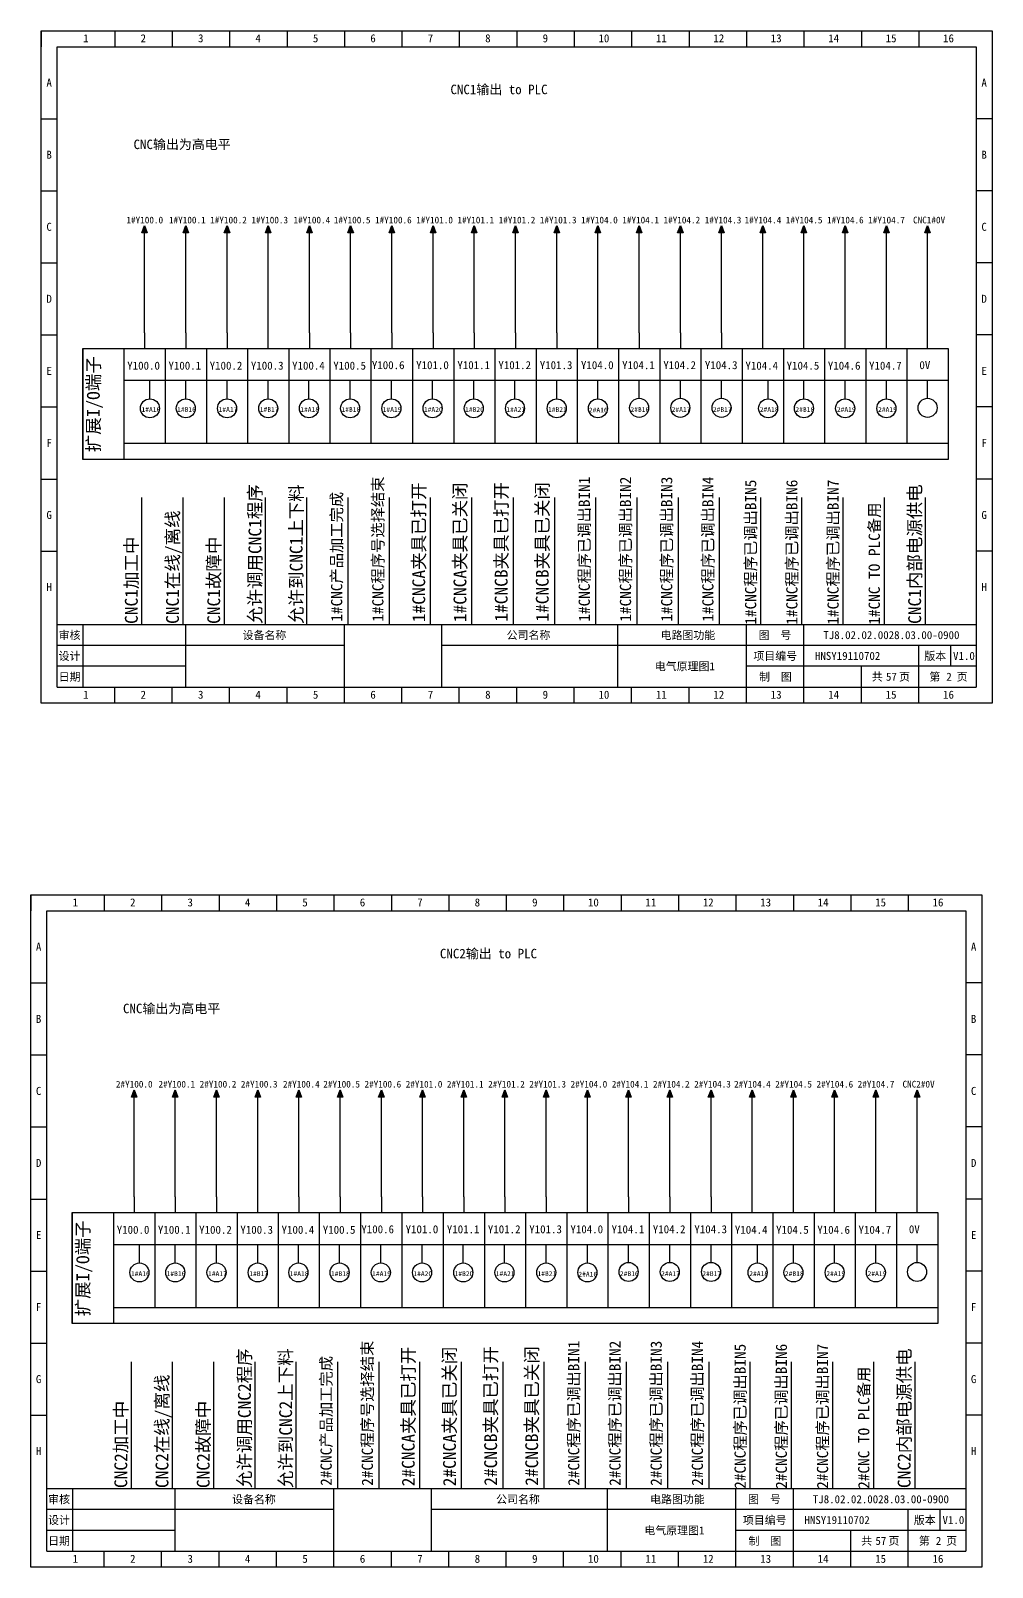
# Model space of a CAD drawing. Header units: millimetres. Extents: x 914 to 910632, y -176 to 682692.
# Drawn here: x 2233.1 to 2533.4, y 2274.7 to 2754.6 of the extents above; entities that cross this region are included whole.
import ezdxf
from ezdxf.enums import TextEntityAlignment as Align

# ---------------------------------------------------------------- set-up
doc = ezdxf.new("R2010")
doc.units = ezdxf.units.MM
doc.layers.add('EPLAN311', color=1, linetype='Continuous', lineweight=25)
doc.styles.get("Standard").update_dxf_attribs({"font": 'arial.ttf'})
doc.styles.add('宋体', font='')
doc.styles.get('宋体').set_extended_font_data('宋体')

# ---------------------------------------------------------------- blocks, each defined once
blk = doc.blocks.new('箭头下')
at = {"layer": 'EPLAN311', "linetype": 'Continuous', "lineweight": 25, "ltscale": 4}
blk.add_hatch(color=1, dxfattribs=at).paths.add_polyline_path([(-0.7, -0.875), (0, -2.8), (0.7, -0.875)], flags=0)
at = {"layer": 'EPLAN311', "color": 1, "linetype": 'Continuous', "lineweight": 25, "ltscale": 4}
blk.add_line((0, 0), (0, -0.875), dxfattribs=at)
blk.add_lwpolyline([(-0.7, -0.875), (0, -2.8), (0.7, -0.875)], close=True, dxfattribs=at)
at = {"color": 5}
blk.add_attdef('70_20010', text='', height=1.7535, dxfattribs=at).set_placement((0, -3.8507), align=Align.TOP_CENTER)
blk = doc.blocks.new('*U388')
blk.add_line((-2.5, 0), (2.5, 0))
blk = doc.blocks.new('*U389')
at = {"color": 0, "linetype": 'ByBlock', "lineweight": -2, "transparency": 16777216}
for p in [(0, 0), (0, -22.5), (0, -45), (0, -67.5), (0, -90), (0, -112.5), (0, -135)]:
    blk.add_blockref('*U388', p, dxfattribs=at)
blk = doc.blocks.new('*U390')
blk.add_line((-2.5, 0), (2.5, 0))
blk = doc.blocks.new('*U391')
at = {"color": 0, "linetype": 'ByBlock', "lineweight": -2, "transparency": 16777216}
for p in [(0, 0), (0, -22.5), (0, -45), (0, -67.5), (0, -90), (0, -112.5), (0, -135)]:
    blk.add_blockref('*U390', p, dxfattribs=at)
blk = doc.blocks.new('制图图框')
for p, q in [((-2700.08, 789.32), (-2403.08, 789.32)), ((-2700.08, 579.32), (-2700.08, 789.32)), ((-2700.08, 789.32), (-2700.08, 784.32)), ((-2700.08, 789.32), (-2695.08, 789.32)), ((-2677.15, 789.32), (-2677.15, 784.32)), ((-2659.21, 789.32), (-2659.21, 784.32)), ((-2641.27, 789.32), (-2641.27, 784.32)), ((-2623.33, 789.32), (-2623.33, 784.32)), ((-2605.4, 789.32), (-2605.4, 784.32)), ((-2587.46, 789.32), (-2587.46, 784.32)), ((-2569.52, 789.32), (-2569.52, 784.32)), ((-2551.58, 789.32), (-2551.58, 784.32)), ((-2533.65, 789.32), (-2533.65, 784.32)), ((-2515.71, 789.32), (-2515.71, 784.32)), ((-2497.77, 789.32), (-2497.77, 784.32)), ((-2479.83, 789.32), (-2479.83, 784.32)), ((-2461.9, 789.32), (-2461.9, 784.32)), ((-2443.96, 789.32), (-2443.96, 784.32)), ((-2426.02, 789.32), (-2426.02, 784.32)), ((-2403.08, 789.32), (-2403.08, 579.32)), ((-2403.08, 789.32), (-2403.08, 784.32)), ((-2695.08, 784.32), (-2408.08, 784.32)), ((-2695.08, 584.32), (-2695.08, 784.32)), ((-2408.08, 784.32), (-2408.08, 584.32)), ((-2408.08, 603.82), (-2695.08, 603.82)), ((-2687.08, 603.82), (-2687.08, 584.32)), ((-2655.08, 603.82), (-2655.08, 584.32)), ((-2655.08, 603.82), (-2655.08, 584.32)), ((-2605.4, 579.32), (-2605.4, 603.82)), ((-2575.08, 603.82), (-2575.08, 584.32)), ((-2575.08, 603.82), (-2575.08, 584.32)), ((-2575.08, 603.82), (-2575.08, 584.32)), ((-2520.08, 603.82), (-2520.08, 584.32)), ((-2479.83, 579.32), (-2479.83, 603.82)), ((-2461.9, 579.32), (-2461.9, 603.82)), ((-2655.08, 597.32), (-2695.08, 597.32)), ((-2605.4, 597.32), (-2655.08, 597.32)), ((-2408.08, 597.32), (-2575.08, 597.32)), ((-2426.02, 579.32), (-2426.02, 597.32)), ((-2416.18, 597.32), (-2416.18, 590.82)), ((-2655.08, 590.82), (-2695.08, 590.82)), ((-2408.08, 590.82), (-2479.83, 590.82)), ((-2443.96, 579.32), (-2443.96, 590.82)), ((-2695.08, 584.32), (-2408.08, 584.32)), ((-2677.15, 579.32), (-2677.15, 584.32)), ((-2659.21, 579.32), (-2659.21, 584.32)), ((-2641.27, 579.32), (-2641.27, 584.32)), ((-2623.33, 579.32), (-2623.33, 584.32)), ((-2587.46, 579.32), (-2587.46, 584.32)), ((-2569.52, 579.32), (-2569.52, 584.32)), ((-2551.58, 579.32), (-2551.58, 584.32)), ((-2533.65, 579.32), (-2533.65, 584.32)), ((-2515.71, 579.32), (-2515.71, 584.32)), ((-2497.77, 579.32), (-2497.77, 584.32)), ((-2403.08, 579.32), (-2700.08, 579.32))]:
    blk.add_line(p, q)
blk.add_blockref('*U389', (-2697.58, 761.82))
at = {"xscale": -1}
blk.add_blockref('*U391', (-2405.58, 761.82), dxfattribs=at)
at = {"style": '宋体'}
for s, p in [('1', (-2687.01, 785.71)), ('2', (-2669.07, 785.71)), ('3', (-2651.13, 785.71)), ('4', (-2633.2, 785.71)), ('5', (-2615.26, 785.71)), ('6', (-2597.32, 785.71)), ('7', (-2579.38, 785.71)), ('8', (-2561.45, 785.71)), ('9', (-2543.51, 785.71)), ('10', (-2526.07, 785.71)), ('11', (-2508.13, 785.71)), ('12', (-2490.2, 785.71)), ('13', (-2472.26, 785.71)), ('14', (-2454.32, 785.71)), ('15', (-2436.38, 785.71)), ('16', (-2418.45, 785.71)), ('A', (-2698.47, 771.84)), ('A', (-2406.47, 771.84)), ('B', (-2698.47, 749.34)), ('B', (-2406.47, 749.34)), ('C', (-2698.47, 726.84)), ('C', (-2406.47, 726.84)), ('D', (-2698.47, 704.34)), ('D', (-2406.47, 704.34)), ('E', (-2698.47, 681.84)), ('E', (-2406.47, 681.84)), ('F', (-2698.47, 659.34)), ('F', (-2406.47, 659.34)), ('G', (-2698.47, 636.84)), ('G', (-2406.47, 636.84)), ('H', (-2698.47, 614.34)), ('H', (-2406.47, 614.34)), ('审核', (-2694.65, 599.29)), ('设备名称', (-2637.2, 599.28)), ('公司名称', (-2554.73, 599.29)), ('电路图功能', (-2506.66, 599.29)), ('图  号', (-2476.05, 599.3)), ('设计', (-2694.66, 592.79)), ('项目编号', (-2477.68, 592.79)), ('版本', (-2424.3, 592.79)), ('日期', (-2694.66, 586.29)), ('制  图', (-2475.91, 586.28)), ('共   页', (-2440.72, 586.31)), ('第   页', (-2422.72, 586.3)), ('1', (-2687.01, 580.71)), ('2', (-2669.07, 580.71)), ('3', (-2651.13, 580.71)), ('4', (-2633.2, 580.71)), ('5', (-2615.26, 580.71)), ('6', (-2597.32, 580.71)), ('7', (-2579.38, 580.71)), ('8', (-2561.45, 580.71)), ('9', (-2543.51, 580.71)), ('10', (-2526.07, 580.71)), ('11', (-2508.13, 580.71)), ('12', (-2490.2, 580.71)), ('13', (-2472.26, 580.71)), ('14', (-2454.32, 580.71)), ('15', (-2436.38, 580.71)), ('16', (-2418.45, 580.71))]:
    blk.add_text(s, height=2.5, dxfattribs=at).set_placement(p)

msp = doc.modelspace()

# ---------------------------------------------------------------- linework, layer by layer
for p, q in [((2268.634, 2660.292), (2268.634, 2690.384)), ((2281.504, 2660.292), (2281.504, 2690.384)), ((2294.374, 2660.292), (2294.374, 2690.384)), ((2307.244, 2660.292), (2307.244, 2690.384)), ((2320.114, 2660.292), (2320.114, 2690.384)), ((2332.984, 2660.292), (2332.984, 2690.384)), ((2345.854, 2660.292), (2345.854, 2690.384)), ((2358.724, 2660.292), (2358.724, 2690.384)), ((2371.594, 2660.292), (2371.594, 2690.384)), ((2384.464, 2660.292), (2384.464, 2690.384)), ((2397.334, 2660.292), (2397.334, 2690.384)), ((2410.204, 2660.292), (2410.204, 2690.384)), ((2423.074, 2660.292), (2423.074, 2690.384)), ((2435.944, 2660.292), (2435.944, 2690.384)), ((2448.814, 2660.292), (2448.814, 2690.384)), ((2461.684, 2660.292), (2461.684, 2690.384)), ((2474.554, 2660.292), (2474.554, 2690.384)), ((2487.424, 2660.292), (2487.424, 2690.384)), ((2500.294, 2660.292), (2500.294, 2690.384)), ((2513.164, 2660.292), (2513.164, 2690.384)), ((2268.634, 2660.292), (2268.634, 2655.342)), ((2281.504, 2660.292), (2281.504, 2655.342)), ((2294.374, 2660.292), (2294.374, 2655.342)), ((2307.244, 2655.342), (2307.244, 2660.292)), ((2320.114, 2660.292), (2320.114, 2655.342)), ((2332.984, 2660.292), (2332.984, 2655.342)), ((2345.854, 2660.292), (2345.854, 2655.342)), ((2358.724, 2660.292), (2358.724, 2655.342)), ((2371.594, 2660.292), (2371.594, 2655.342)), ((2384.464, 2660.292), (2384.464, 2655.342)), ((2397.334, 2660.292), (2397.334, 2655.342)), ((2410.204, 2655.342), (2410.204, 2660.292)), ((2423.074, 2660.292), (2423.074, 2655.342)), ((2423.074, 2660.292), (2423.074, 2655.342)), ((2435.944, 2660.292), (2435.944, 2655.342)), ((2448.814, 2660.292), (2448.814, 2655.342)), ((2461.684, 2655.342), (2461.684, 2660.292)), ((2474.554, 2655.342), (2474.554, 2660.292)), ((2487.424, 2655.342), (2487.424, 2660.292)), ((2500.294, 2655.342), (2500.294, 2660.292)), ((2513.164, 2655.342), (2513.164, 2660.292)), ((2249.329, 2655.342), (2519.599, 2655.342)), ((2249.329, 2620.692), (2249.329, 2655.342)), ((2249.329, 2655.342), (2249.329, 2620.692)), ((2262.199, 2655.342), (2262.199, 2620.692)), ((2275.069, 2655.342), (2275.069, 2625.642)), ((2287.939, 2655.342), (2287.939, 2625.642)), ((2300.809, 2655.342), (2300.809, 2625.642)), ((2313.679, 2655.342), (2313.679, 2625.642)), ((2326.549, 2625.642), (2326.549, 2655.342)), ((2339.419, 2625.642), (2339.419, 2655.342)), ((2352.289, 2655.342), (2352.289, 2625.642)), ((2365.159, 2655.342), (2365.159, 2625.642)), ((2378.029, 2655.342), (2378.029, 2625.642)), ((2390.899, 2655.342), (2390.899, 2625.621)), ((2403.769, 2655.342), (2403.769, 2625.642)), ((2416.639, 2655.342), (2416.639, 2625.642)), ((2429.509, 2655.342), (2429.509, 2625.642)), ((2442.379, 2655.342), (2442.379, 2625.642)), ((2455.249, 2655.342), (2455.249, 2625.642)), ((2468.119, 2655.342), (2468.119, 2625.642)), ((2480.989, 2655.342), (2480.989, 2625.642)), ((2493.859, 2655.342), (2493.859, 2625.642)), ((2506.729, 2655.342), (2506.729, 2625.642)), ((2519.599, 2655.342), (2519.599, 2620.692)), ((2262.199, 2645.442), (2519.599, 2645.442)), ((2270.303, 2639.633), (2270.303, 2645.442)), ((2281.504, 2639.633), (2281.504, 2645.442)), ((2294.374, 2639.633), (2294.374, 2645.442)), ((2307.244, 2639.633), (2307.244, 2645.442)), ((2319.958, 2639.633), (2319.958, 2645.283)), ((2332.828, 2639.633), (2332.828, 2645.283)), ((2345.698, 2639.633), (2345.698, 2645.283)), ((2358.568, 2639.633), (2358.568, 2645.283)), ((2371.438, 2639.633), (2371.438, 2645.283)), ((2384.308, 2639.633), (2384.308, 2645.283)), ((2397.334, 2639.633), (2397.334, 2645.283)), ((2410.204, 2639.633), (2410.204, 2645.442)), ((2423.074, 2639.792), (2423.074, 2645.442)), ((2435.944, 2639.792), (2435.944, 2645.442)), ((2448.814, 2639.792), (2448.814, 2645.442)), ((2463.353, 2639.633), (2463.353, 2645.442)), ((2474.554, 2639.633), (2474.554, 2645.442)), ((2487.424, 2639.633), (2487.424, 2645.442)), ((2500.294, 2639.633), (2500.294, 2645.442)), ((2513.164, 2639.792), (2513.164, 2645.442)), ((2519.599, 2625.642), (2262.199, 2625.642)), ((2519.599, 2620.692), (2249.329, 2620.692)), ((2267.803, 2569.093), (2267.803, 2608.793)), ((2280.673, 2569.093), (2280.673, 2608.793)), ((2293.543, 2569.093), (2293.543, 2608.793)), ((2306.413, 2569.093), (2306.413, 2608.793)), ((2319.283, 2569.093), (2319.283, 2608.793)), ((2332.153, 2608.793), (2332.153, 2569.093)), ((2345.023, 2608.793), (2345.023, 2569.093)), ((2357.893, 2569.093), (2357.893, 2608.793)), ((2370.763, 2608.793), (2370.763, 2569.093)), ((2383.789, 2608.793), (2383.789, 2569.093)), ((2396.613, 2608.793), (2396.613, 2569.093)), ((2409.483, 2608.793), (2409.483, 2569.093)), ((2422.353, 2608.793), (2422.353, 2569.093)), ((2435.223, 2608.793), (2435.223, 2569.093)), ((2448.093, 2608.793), (2448.093, 2569.093)), ((2460.963, 2608.793), (2460.963, 2569.093)), ((2473.833, 2608.793), (2473.833, 2569.093)), ((2486.703, 2608.793), (2486.703, 2569.093)), ((2499.573, 2608.793), (2499.573, 2569.093)), ((2512.443, 2608.793), (2512.443, 2569.093)), ((2265.347, 2390.417), (2265.347, 2420.508)), ((2278.217, 2390.417), (2278.217, 2420.508)), ((2291.087, 2390.417), (2291.087, 2420.508)), ((2303.957, 2390.417), (2303.957, 2420.508)), ((2316.827, 2390.417), (2316.827, 2420.508)), ((2329.697, 2390.417), (2329.697, 2420.508)), ((2342.567, 2390.417), (2342.567, 2420.508)), ((2355.437, 2390.417), (2355.437, 2420.508)), ((2368.307, 2390.417), (2368.307, 2420.508)), ((2381.177, 2390.417), (2381.177, 2420.508)), ((2394.047, 2390.417), (2394.047, 2420.508)), ((2406.917, 2390.417), (2406.917, 2420.508)), ((2419.787, 2390.417), (2419.787, 2420.508)), ((2432.657, 2390.417), (2432.657, 2420.508)), ((2445.527, 2390.417), (2445.527, 2420.508)), ((2458.397, 2390.417), (2458.397, 2420.508)), ((2471.267, 2390.417), (2471.267, 2420.508)), ((2484.137, 2390.417), (2484.137, 2420.508)), ((2497.007, 2390.417), (2497.007, 2420.508)), ((2509.877, 2390.417), (2509.877, 2420.508)), ((2265.347, 2390.417), (2265.347, 2385.467)), ((2278.217, 2390.417), (2278.217, 2385.467)), ((2291.087, 2390.417), (2291.087, 2385.467)), ((2303.957, 2385.467), (2303.957, 2390.417)), ((2316.827, 2390.417), (2316.827, 2385.467)), ((2329.697, 2390.417), (2329.697, 2385.467)), ((2342.567, 2390.417), (2342.567, 2385.467)), ((2355.437, 2390.417), (2355.437, 2385.467)), ((2368.307, 2390.417), (2368.307, 2385.467)), ((2381.177, 2390.417), (2381.177, 2385.467)), ((2394.047, 2390.417), (2394.047, 2385.467)), ((2406.917, 2385.467), (2406.917, 2390.417)), ((2419.787, 2390.417), (2419.787, 2385.467)), ((2419.787, 2390.417), (2419.787, 2385.467)), ((2432.657, 2390.417), (2432.657, 2385.467)), ((2445.527, 2390.417), (2445.527, 2385.467)), ((2458.397, 2385.467), (2458.397, 2390.417)), ((2471.267, 2385.467), (2471.267, 2390.417)), ((2484.137, 2385.467), (2484.137, 2390.417)), ((2497.007, 2385.467), (2497.007, 2390.417)), ((2509.877, 2385.467), (2509.877, 2390.417)), ((2246.042, 2385.467), (2516.312, 2385.467)), ((2246.042, 2350.817), (2246.042, 2385.467)), ((2246.042, 2385.467), (2246.042, 2350.817)), ((2258.912, 2385.467), (2258.912, 2350.817)), ((2271.782, 2385.467), (2271.782, 2355.767)), ((2284.652, 2385.467), (2284.652, 2355.767)), ((2297.522, 2385.467), (2297.522, 2355.767)), ((2310.392, 2385.467), (2310.392, 2355.767)), ((2323.262, 2355.767), (2323.262, 2385.467)), ((2336.132, 2355.767), (2336.132, 2385.467)), ((2349.002, 2385.467), (2349.002, 2355.767)), ((2361.872, 2385.467), (2361.872, 2355.767)), ((2374.742, 2385.467), (2374.742, 2355.767)), ((2387.612, 2385.467), (2387.612, 2355.745)), ((2400.482, 2385.467), (2400.482, 2355.767)), ((2413.352, 2385.467), (2413.352, 2355.767)), ((2426.222, 2385.467), (2426.222, 2355.767)), ((2439.092, 2385.467), (2439.092, 2355.767)), ((2451.962, 2385.467), (2451.962, 2355.767)), ((2464.832, 2385.467), (2464.832, 2355.767)), ((2477.702, 2385.467), (2477.702, 2355.767)), ((2490.572, 2385.467), (2490.572, 2355.767)), ((2503.442, 2385.467), (2503.442, 2355.767)), ((2516.312, 2385.467), (2516.312, 2350.817)), ((2258.912, 2375.567), (2516.312, 2375.567)), ((2267.016, 2369.757), (2267.016, 2375.567)), ((2278.217, 2369.757), (2278.217, 2375.567)), ((2291.087, 2369.757), (2291.087, 2375.567)), ((2303.957, 2369.757), (2303.957, 2375.567)), ((2316.671, 2369.757), (2316.671, 2375.407)), ((2329.541, 2369.757), (2329.541, 2375.407)), ((2342.411, 2369.757), (2342.411, 2375.407)), ((2355.281, 2369.757), (2355.281, 2375.407)), ((2368.151, 2369.757), (2368.151, 2375.407)), ((2381.021, 2369.757), (2381.021, 2375.407)), ((2394.047, 2369.757), (2394.047, 2375.407)), ((2406.917, 2369.757), (2406.917, 2375.567)), ((2419.787, 2369.916), (2419.787, 2375.567)), ((2432.657, 2369.916), (2432.657, 2375.567)), ((2445.527, 2369.916), (2445.527, 2375.567)), ((2460.066, 2369.757), (2460.066, 2375.567)), ((2471.267, 2369.757), (2471.267, 2375.567)), ((2484.137, 2369.757), (2484.137, 2375.567)), ((2497.007, 2369.757), (2497.007, 2375.567)), ((2509.877, 2369.916), (2509.877, 2375.567)), ((2516.312, 2355.767), (2258.912, 2355.767)), ((2516.312, 2350.817), (2246.042, 2350.817)), ((2264.516, 2299.217), (2264.516, 2338.917)), ((2277.386, 2299.217), (2277.386, 2338.917)), ((2290.256, 2299.217), (2290.256, 2338.917)), ((2303.126, 2299.217), (2303.126, 2338.917)), ((2315.996, 2299.217), (2315.996, 2338.917)), ((2328.866, 2338.917), (2328.866, 2299.217)), ((2341.736, 2338.917), (2341.736, 2299.217)), ((2354.606, 2299.217), (2354.606, 2338.917)), ((2367.476, 2338.917), (2367.476, 2299.217)), ((2380.502, 2338.917), (2380.502, 2299.217)), ((2393.326, 2338.917), (2393.326, 2299.217)), ((2406.196, 2338.917), (2406.196, 2299.217)), ((2419.066, 2338.917), (2419.066, 2299.217)), ((2431.936, 2338.917), (2431.936, 2299.217)), ((2444.806, 2338.917), (2444.806, 2299.217)), ((2457.676, 2338.917), (2457.676, 2299.217)), ((2470.546, 2338.917), (2470.546, 2299.217)), ((2483.416, 2338.917), (2483.416, 2299.217)), ((2496.286, 2338.917), (2496.286, 2299.217)), ((2509.156, 2338.917), (2509.156, 2299.217))]:
    msp.add_line(p, q)
for centre in [(2270.303, 2636.663), (2281.504, 2636.663), (2294.374, 2636.663), (2307.244, 2636.663), (2319.958, 2636.663), (2332.828, 2636.663), (2345.698, 2636.663), (2358.568, 2636.663), (2371.438, 2636.663), (2384.308, 2636.663), (2397.334, 2636.663), (2410.204, 2636.663), (2423.074, 2636.822), (2435.944, 2636.822), (2448.814, 2636.822), (2463.353, 2636.663), (2474.554, 2636.663), (2487.424, 2636.663), (2500.294, 2636.663), (2513.164, 2636.822), (2267.016, 2366.787), (2278.217, 2366.787), (2291.087, 2366.787), (2303.957, 2366.787), (2316.671, 2366.787), (2329.541, 2366.787), (2342.411, 2366.787), (2355.281, 2366.787), (2368.151, 2366.787), (2381.021, 2366.787), (2394.047, 2366.787), (2406.917, 2366.787), (2419.787, 2366.946), (2432.657, 2366.946), (2445.527, 2366.946), (2460.066, 2366.787), (2471.267, 2366.787), (2484.137, 2366.787), (2497.007, 2366.787), (2509.877, 2366.946)]:
    msp.add_circle(centre, 2.97)

# ---------------------------------------------------------------- block references
for p in [(4936.445, 1965.274), (4933.158, 1695.399)]:
    msp.add_blockref('制图图框', p)
ref = msp.add_blockref('箭头下', (2268.634, 2690.384), dxfattribs=dict(xscale=-1.2, yscale=1.2, zscale=1.2, rotation=180))
ref.add_attrib('70_20010', '1#Y100.0', dxfattribs={"color": 5, "height": 2.1042, "style": '宋体'}).set_placement((2268.689, 2693.789), align=Align.BOTTOM_CENTER)
ref = msp.add_blockref('箭头下', (2281.504, 2690.384), dxfattribs=dict(xscale=-1.2, yscale=1.2, zscale=1.2, rotation=180))
ref.add_attrib('70_20010', '1#Y100.1', dxfattribs={"color": 5, "height": 2.1042, "style": '宋体'}).set_placement((2281.975, 2693.789), align=Align.BOTTOM_CENTER)
ref = msp.add_blockref('箭头下', (2294.374, 2690.384), dxfattribs=dict(xscale=-1.2, yscale=1.2, zscale=1.2, rotation=180))
ref.add_attrib('70_20010', '1#Y100.2', dxfattribs={"color": 5, "height": 2.1042, "style": '宋体'}).set_placement((2294.845, 2693.789), align=Align.BOTTOM_CENTER)
ref = msp.add_blockref('箭头下', (2307.244, 2690.384), dxfattribs=dict(xscale=-1.2, yscale=1.2, zscale=1.2, rotation=180))
ref.add_attrib('70_20010', '1#Y100.3', dxfattribs={"color": 5, "height": 2.1042, "style": '宋体'}).set_placement((2307.715, 2693.789), align=Align.BOTTOM_CENTER)
ref = msp.add_blockref('箭头下', (2320.114, 2690.384), dxfattribs=dict(xscale=-1.2, yscale=1.2, zscale=1.2, rotation=180))
ref.add_attrib('70_20010', '1#Y100.4', dxfattribs={"color": 5, "height": 2.1042, "style": '宋体'}).set_placement((2320.868, 2693.789), align=Align.BOTTOM_CENTER)
ref = msp.add_blockref('箭头下', (2332.984, 2690.384), dxfattribs=dict(xscale=-1.2, yscale=1.2, zscale=1.2, rotation=180))
ref.add_attrib('70_20010', '1#Y100.5', dxfattribs={"color": 5, "height": 2.1042, "style": '宋体'}).set_placement((2333.455, 2693.789), align=Align.BOTTOM_CENTER)
ref = msp.add_blockref('箭头下', (2345.854, 2690.384), dxfattribs=dict(xscale=-1.2, yscale=1.2, zscale=1.2, rotation=180))
ref.add_attrib('70_20010', '1#Y100.6', dxfattribs={"color": 5, "height": 2.1042, "style": '宋体'}).set_placement((2346.325, 2693.789), align=Align.BOTTOM_CENTER)
ref = msp.add_blockref('箭头下', (2358.724, 2690.384), dxfattribs=dict(xscale=-1.2, yscale=1.2, zscale=1.2, rotation=180))
ref.add_attrib('70_20010', '1#Y101.0', dxfattribs={"color": 5, "height": 2.1042, "style": '宋体'}).set_placement((2359.195, 2693.789), align=Align.BOTTOM_CENTER)
ref = msp.add_blockref('箭头下', (2371.594, 2690.384), dxfattribs=dict(xscale=-1.2, yscale=1.2, zscale=1.2, rotation=180))
ref.add_attrib('70_20010', '1#Y101.1', dxfattribs={"color": 5, "height": 2.1042, "style": '宋体'}).set_placement((2372.065, 2693.789), align=Align.BOTTOM_CENTER)
ref = msp.add_blockref('箭头下', (2384.464, 2690.384), dxfattribs=dict(xscale=-1.2, yscale=1.2, zscale=1.2, rotation=180))
ref.add_attrib('70_20010', '1#Y101.2', dxfattribs={"color": 5, "height": 2.1042, "style": '宋体'}).set_placement((2384.935, 2693.789), align=Align.BOTTOM_CENTER)
ref = msp.add_blockref('箭头下', (2397.334, 2690.384), dxfattribs=dict(xscale=-1.2, yscale=1.2, zscale=1.2, rotation=180))
ref.add_attrib('70_20010', '1#Y101.3', dxfattribs={"color": 5, "height": 2.1042, "style": '宋体'}).set_placement((2397.805, 2693.789), align=Align.BOTTOM_CENTER)
ref = msp.add_blockref('箭头下', (2410.204, 2690.384), dxfattribs=dict(xscale=-1.2, yscale=1.2, zscale=1.2, rotation=180))
ref.add_attrib('70_20010', '1#Y104.0', dxfattribs={"color": 5, "height": 2.1042, "style": '宋体'}).set_placement((2410.675, 2693.789), align=Align.BOTTOM_CENTER)
ref = msp.add_blockref('箭头下', (2423.074, 2690.384), dxfattribs=dict(xscale=-1.2, yscale=1.2, zscale=1.2, rotation=180))
ref.add_attrib('70_20010', '1#Y104.1', dxfattribs={"color": 5, "height": 2.1042, "style": '宋体'}).set_placement((2423.545, 2693.789), align=Align.BOTTOM_CENTER)
ref = msp.add_blockref('箭头下', (2435.944, 2690.384), dxfattribs=dict(xscale=-1.2, yscale=1.2, zscale=1.2, rotation=180))
ref.add_attrib('70_20010', '1#Y104.2', dxfattribs={"color": 5, "height": 2.1042, "style": '宋体'}).set_placement((2436.415, 2693.789), align=Align.BOTTOM_CENTER)
ref = msp.add_blockref('箭头下', (2448.814, 2690.384), dxfattribs=dict(xscale=-1.2, yscale=1.2, zscale=1.2, rotation=180))
ref.add_attrib('70_20010', '1#Y104.3', dxfattribs={"color": 5, "height": 2.1042, "style": '宋体'}).set_placement((2449.285, 2693.789), align=Align.BOTTOM_CENTER)
ref = msp.add_blockref('箭头下', (2461.684, 2690.384), dxfattribs=dict(xscale=-1.2, yscale=1.2, zscale=1.2, rotation=180))
ref.add_attrib('70_20010', '1#Y104.4', dxfattribs={"color": 5, "height": 2.1042, "style": '宋体'}).set_placement((2461.739, 2693.789), align=Align.BOTTOM_CENTER)
ref = msp.add_blockref('箭头下', (2474.554, 2690.384), dxfattribs=dict(xscale=-1.2, yscale=1.2, zscale=1.2, rotation=180))
ref.add_attrib('70_20010', '1#Y104.5', dxfattribs={"color": 5, "height": 2.1042, "style": '宋体'}).set_placement((2474.609, 2693.789), align=Align.BOTTOM_CENTER)
ref = msp.add_blockref('箭头下', (2487.424, 2690.384), dxfattribs=dict(xscale=-1.2, yscale=1.2, zscale=1.2, rotation=180))
ref.add_attrib('70_20010', '1#Y104.6', dxfattribs={"color": 5, "height": 2.1042, "style": '宋体'}).set_placement((2487.479, 2693.789), align=Align.BOTTOM_CENTER)
ref = msp.add_blockref('箭头下', (2500.294, 2690.384), dxfattribs=dict(xscale=-1.2, yscale=1.2, zscale=1.2, rotation=180))
ref.add_attrib('70_20010', '1#Y104.7', dxfattribs={"color": 5, "height": 2.1042, "style": '宋体'}).set_placement((2500.349, 2693.789), align=Align.BOTTOM_CENTER)
ref = msp.add_blockref('箭头下', (2513.164, 2690.384), dxfattribs=dict(xscale=-1.2, yscale=1.2, zscale=1.2, rotation=180))
ref.add_attrib('70_20010', 'CNC1#0V', dxfattribs={"color": 5, "height": 2.1042, "style": '宋体'}).set_placement((2513.635, 2693.789), align=Align.BOTTOM_CENTER)
ref = msp.add_blockref('箭头下', (2265.347, 2420.508), dxfattribs=dict(xscale=-1.2, yscale=1.2, zscale=1.2, rotation=180))
ref.add_attrib('70_20010', '2#Y100.0', dxfattribs={"color": 5, "height": 2.1042, "style": '宋体'}).set_placement((2265.402, 2423.913), align=Align.BOTTOM_CENTER)
ref = msp.add_blockref('箭头下', (2278.217, 2420.508), dxfattribs=dict(xscale=-1.2, yscale=1.2, zscale=1.2, rotation=180))
ref.add_attrib('70_20010', '2#Y100.1', dxfattribs={"color": 5, "height": 2.1042, "style": '宋体'}).set_placement((2278.688, 2423.913), align=Align.BOTTOM_CENTER)
ref = msp.add_blockref('箭头下', (2291.087, 2420.508), dxfattribs=dict(xscale=-1.2, yscale=1.2, zscale=1.2, rotation=180))
ref.add_attrib('70_20010', '2#Y100.2', dxfattribs={"color": 5, "height": 2.1042, "style": '宋体'}).set_placement((2291.558, 2423.913), align=Align.BOTTOM_CENTER)
ref = msp.add_blockref('箭头下', (2303.957, 2420.508), dxfattribs=dict(xscale=-1.2, yscale=1.2, zscale=1.2, rotation=180))
ref.add_attrib('70_20010', '2#Y100.3', dxfattribs={"color": 5, "height": 2.1042, "style": '宋体'}).set_placement((2304.428, 2423.913), align=Align.BOTTOM_CENTER)
ref = msp.add_blockref('箭头下', (2316.827, 2420.508), dxfattribs=dict(xscale=-1.2, yscale=1.2, zscale=1.2, rotation=180))
ref.add_attrib('70_20010', '2#Y100.4', dxfattribs={"color": 5, "height": 2.1042, "style": '宋体'}).set_placement((2317.581, 2423.913), align=Align.BOTTOM_CENTER)
ref = msp.add_blockref('箭头下', (2329.697, 2420.508), dxfattribs=dict(xscale=-1.2, yscale=1.2, zscale=1.2, rotation=180))
ref.add_attrib('70_20010', '2#Y100.5', dxfattribs={"color": 5, "height": 2.1042, "style": '宋体'}).set_placement((2330.168, 2423.913), align=Align.BOTTOM_CENTER)
ref = msp.add_blockref('箭头下', (2342.567, 2420.508), dxfattribs=dict(xscale=-1.2, yscale=1.2, zscale=1.2, rotation=180))
ref.add_attrib('70_20010', '2#Y100.6', dxfattribs={"color": 5, "height": 2.1042, "style": '宋体'}).set_placement((2343.038, 2423.913), align=Align.BOTTOM_CENTER)
ref = msp.add_blockref('箭头下', (2355.437, 2420.508), dxfattribs=dict(xscale=-1.2, yscale=1.2, zscale=1.2, rotation=180))
ref.add_attrib('70_20010', '2#Y101.0', dxfattribs={"color": 5, "height": 2.1042, "style": '宋体'}).set_placement((2355.908, 2423.913), align=Align.BOTTOM_CENTER)
ref = msp.add_blockref('箭头下', (2368.307, 2420.508), dxfattribs=dict(xscale=-1.2, yscale=1.2, zscale=1.2, rotation=180))
ref.add_attrib('70_20010', '2#Y101.1', dxfattribs={"color": 5, "height": 2.1042, "style": '宋体'}).set_placement((2368.778, 2423.913), align=Align.BOTTOM_CENTER)
ref = msp.add_blockref('箭头下', (2381.177, 2420.508), dxfattribs=dict(xscale=-1.2, yscale=1.2, zscale=1.2, rotation=180))
ref.add_attrib('70_20010', '2#Y101.2', dxfattribs={"color": 5, "height": 2.1042, "style": '宋体'}).set_placement((2381.648, 2423.913), align=Align.BOTTOM_CENTER)
ref = msp.add_blockref('箭头下', (2394.047, 2420.508), dxfattribs=dict(xscale=-1.2, yscale=1.2, zscale=1.2, rotation=180))
ref.add_attrib('70_20010', '2#Y101.3', dxfattribs={"color": 5, "height": 2.1042, "style": '宋体'}).set_placement((2394.518, 2423.913), align=Align.BOTTOM_CENTER)
ref = msp.add_blockref('箭头下', (2406.917, 2420.508), dxfattribs=dict(xscale=-1.2, yscale=1.2, zscale=1.2, rotation=180))
ref.add_attrib('70_20010', '2#Y104.0', dxfattribs={"color": 5, "height": 2.1042, "style": '宋体'}).set_placement((2407.388, 2423.913), align=Align.BOTTOM_CENTER)
ref = msp.add_blockref('箭头下', (2419.787, 2420.508), dxfattribs=dict(xscale=-1.2, yscale=1.2, zscale=1.2, rotation=180))
ref.add_attrib('70_20010', '2#Y104.1', dxfattribs={"color": 5, "height": 2.1042, "style": '宋体'}).set_placement((2420.258, 2423.913), align=Align.BOTTOM_CENTER)
ref = msp.add_blockref('箭头下', (2432.657, 2420.508), dxfattribs=dict(xscale=-1.2, yscale=1.2, zscale=1.2, rotation=180))
ref.add_attrib('70_20010', '2#Y104.2', dxfattribs={"color": 5, "height": 2.1042, "style": '宋体'}).set_placement((2433.128, 2423.913), align=Align.BOTTOM_CENTER)
ref = msp.add_blockref('箭头下', (2445.527, 2420.508), dxfattribs=dict(xscale=-1.2, yscale=1.2, zscale=1.2, rotation=180))
ref.add_attrib('70_20010', '2#Y104.3', dxfattribs={"color": 5, "height": 2.1042, "style": '宋体'}).set_placement((2445.998, 2423.913), align=Align.BOTTOM_CENTER)
ref = msp.add_blockref('箭头下', (2458.397, 2420.508), dxfattribs=dict(xscale=-1.2, yscale=1.2, zscale=1.2, rotation=180))
ref.add_attrib('70_20010', '2#Y104.4', dxfattribs={"color": 5, "height": 2.1042, "style": '宋体'}).set_placement((2458.452, 2423.913), align=Align.BOTTOM_CENTER)
ref = msp.add_blockref('箭头下', (2471.267, 2420.508), dxfattribs=dict(xscale=-1.2, yscale=1.2, zscale=1.2, rotation=180))
ref.add_attrib('70_20010', '2#Y104.5', dxfattribs={"color": 5, "height": 2.1042, "style": '宋体'}).set_placement((2471.322, 2423.913), align=Align.BOTTOM_CENTER)
ref = msp.add_blockref('箭头下', (2484.137, 2420.508), dxfattribs=dict(xscale=-1.2, yscale=1.2, zscale=1.2, rotation=180))
ref.add_attrib('70_20010', '2#Y104.6', dxfattribs={"color": 5, "height": 2.1042, "style": '宋体'}).set_placement((2484.192, 2423.913), align=Align.BOTTOM_CENTER)
ref = msp.add_blockref('箭头下', (2497.007, 2420.508), dxfattribs=dict(xscale=-1.2, yscale=1.2, zscale=1.2, rotation=180))
ref.add_attrib('70_20010', '2#Y104.7', dxfattribs={"color": 5, "height": 2.1042, "style": '宋体'}).set_placement((2497.062, 2423.913), align=Align.BOTTOM_CENTER)
ref = msp.add_blockref('箭头下', (2509.877, 2420.508), dxfattribs=dict(xscale=-1.2, yscale=1.2, zscale=1.2, rotation=180))
ref.add_attrib('70_20010', 'CNC2#0V', dxfattribs={"color": 5, "height": 2.1042, "style": '宋体'}).set_placement((2510.348, 2423.913), align=Align.BOTTOM_CENTER)

# ---------------------------------------------------------------- texts
at = {"style": '宋体'}
for s, height, p in [('Y100.0', 2.5, (2263.214, 2648.748)), ('Y100.1', 2.5, (2276.084, 2648.748)), ('Y100.2', 2.5, (2288.954, 2648.748)), ('Y100.3', 2.5, (2301.824, 2648.748)), ('Y100.4', 2.5, (2314.694, 2648.748)), ('Y100.5', 2.5, (2327.564, 2648.748)), ('Y100.6', 2.5, (2339.607, 2648.907)), ('Y101.0', 2.5, (2353.434, 2648.907)), ('Y101.1', 2.5, (2366.304, 2648.907)), ('Y101.2', 2.5, (2379.116, 2648.907)), ('Y101.3', 2.5, (2392.044, 2648.907)), ('Y104.0', 2.5, (2404.905, 2648.907)), ('Y104.1', 2.5, (2417.759, 2648.907)), ('Y104.2', 2.5, (2430.629, 2648.907)), ('Y104.3', 2.5, (2443.606, 2648.907)), ('Y104.4', 2.5, (2456.264, 2648.748)), ('Y104.5', 2.5, (2469.134, 2648.748)), ('Y104.6', 2.5, (2482.004, 2648.748)), ('Y104.7', 2.5, (2494.874, 2648.748)), ('0V', 2.5, (2510.605, 2648.907)), ('1#A16', 1.5, (2267.668, 2635.547)), ('1#B16', 1.5, (2278.794, 2635.546)), ('1#A17', 1.5, (2291.739, 2635.546)), ('1#B17', 1.5, (2304.609, 2635.547)), ('1#A18', 1.5, (2317.248, 2635.546)), ('1#B18', 1.5, (2330.118, 2635.546)), ('1#A19', 1.5, (2342.988, 2635.546)), ('1#A20', 1.5, (2355.858, 2635.546)), ('1#B20', 1.5, (2368.728, 2635.546)), ('1#A21', 1.5, (2381.598, 2635.546)), ('1#B21', 1.5, (2394.624, 2635.546)), ('2#A16', 1.5, (2407.387, 2635.388)), ('2#B16', 1.5, (2420.364, 2635.546)), ('2#A17', 1.5, (2433.234, 2635.546)), ('2#B17', 1.5, (2446.104, 2635.546)), ('2#A18', 1.5, (2460.76, 2635.547)), ('2#B18', 1.5, (2471.885, 2635.546)), ('2#A19', 1.5, (2484.83, 2635.546)), ('2#A19', 1.5, (2497.7, 2635.546)), ('Y100.0', 2.5, (2259.927, 2378.872)), ('Y100.1', 2.5, (2272.797, 2378.872)), ('Y100.2', 2.5, (2285.667, 2378.872)), ('Y100.3', 2.5, (2298.537, 2378.872)), ('Y100.4', 2.5, (2311.407, 2378.872)), ('Y100.5', 2.5, (2324.277, 2378.872)), ('Y100.6', 2.5, (2336.32, 2379.032)), ('Y101.0', 2.5, (2350.147, 2379.032)), ('Y101.1', 2.5, (2363.017, 2379.032)), ('Y101.2', 2.5, (2375.829, 2379.032)), ('Y101.3', 2.5, (2388.757, 2379.032)), ('Y104.0', 2.5, (2401.618, 2379.032)), ('Y104.1', 2.5, (2414.472, 2379.032)), ('Y104.2', 2.5, (2427.342, 2379.032)), ('Y104.3', 2.5, (2440.319, 2379.032)), ('Y104.4', 2.5, (2452.977, 2378.872)), ('Y104.5', 2.5, (2465.847, 2378.872)), ('Y104.6', 2.5, (2478.717, 2378.872)), ('Y104.7', 2.5, (2491.587, 2378.872)), ('0V', 2.5, (2507.318, 2379.032)), ('1#A16', 1.5, (2264.382, 2365.671)), ('1#B16', 1.5, (2275.507, 2365.671)), ('1#A17', 1.5, (2288.452, 2365.671)), ('1#B17', 1.5, (2301.322, 2365.671)), ('1#A18', 1.5, (2313.961, 2365.671)), ('1#B18', 1.5, (2326.831, 2365.671)), ('1#A19', 1.5, (2339.701, 2365.671)), ('1#A20', 1.5, (2352.571, 2365.671)), ('1#B20', 1.5, (2365.441, 2365.671)), ('1#A21', 1.5, (2378.311, 2365.671)), ('1#B21', 1.5, (2391.337, 2365.671)), ('2#A16', 1.5, (2404.1, 2365.512)), ('2#B16', 1.5, (2417.077, 2365.671)), ('2#A17', 1.5, (2429.947, 2365.671)), ('2#B17', 1.5, (2442.817, 2365.671)), ('2#A18', 1.5, (2457.473, 2365.671)), ('2#B18', 1.5, (2468.598, 2365.671)), ('2#A19', 1.5, (2481.543, 2365.671)), ('2#A19', 1.5, (2494.413, 2365.671))]:
    msp.add_text(s, height=height, dxfattribs=at).set_placement(p)
at = {"color": 0, "style": '宋体'}
for s, height, rotation, p in [('允许调用CNC1程序', 4, 89.99653, (2305.098, 2569.334)), ('允许到CNC1上下料', 4, 89.99653, (2317.968, 2569.334)), ('1#CNC程序号选择结束', 3.5, 90, (2343.229, 2570.037)), ('1#CNCA夹具已打开', 4, 90, (2356.255, 2569.877)), ('1#CNCA夹具已关闭', 4, 90, (2369.125, 2569.877)), ('1#CNCB夹具已打开', 4, 90, (2381.995, 2570.037)), ('1#CNCB夹具已关闭', 4, 90, (2394.819, 2570.037)), ('1#CNC程序已调出BIN1', 3.5, 90, (2407.689, 2570.037)), ('1#CNC程序已调出BIN2', 3.5, 90, (2420.559, 2570.037)), ('1#CNC程序已调出BIN3', 3.5, 90, (2433.429, 2570.037)), ('1#CNC程序已调出BIN4', 3.5, 90, (2446.299, 2570.037)), ('1#CNC程序已调出BIN5', 3.5, 89.99653, (2459.648, 2569.093)), ('1#CNC程序已调出BIN6', 3.5, 89.99653, (2472.518, 2569.093)), ('1#CNC程序已调出BIN7', 3.5, 89.99653, (2485.388, 2569.093)), ('CNC1内部电源供电', 4, 89.99653, (2511.128, 2569.334)), ('1#CNC产品加工完成', 3.5, 90, (2330.359, 2570.037)), ('1#CNC TO PLC备用', 3.5, 89.99653, (2498.258, 2569.093)), ('CNC1在线/离线', 4, 89.99653, (2279.358, 2569.334)), ('CNC1加工中 ', 4, 89.99653, (2266.488, 2569.334)), ('CNC1故障中', 4, 89.99653, (2292.228, 2569.334)), ('允许调用CNC2程序', 4, 89.99653, (2301.811, 2299.459)), ('允许到CNC2上下料', 4, 89.99653, (2314.681, 2299.459)), ('2#CNC程序号选择结束', 3.5, 90, (2339.942, 2300.161)), ('2#CNCA夹具已打开', 4, 90, (2352.968, 2300.001)), ('2#CNCA夹具已关闭', 4, 90, (2365.838, 2300.001)), ('2#CNCB夹具已打开', 4, 90, (2378.708, 2300.161)), ('2#CNCB夹具已关闭', 4, 90, (2391.532, 2300.161)), ('2#CNC程序已调出BIN1', 3.5, 90, (2404.402, 2300.161)), ('2#CNC程序已调出BIN2', 3.5, 90, (2417.272, 2300.161)), ('2#CNC程序已调出BIN3', 3.5, 90, (2430.142, 2300.161)), ('2#CNC程序已调出BIN4', 3.5, 90, (2443.012, 2300.161)), ('2#CNC程序已调出BIN5', 3.5, 89.99653, (2456.361, 2299.217)), ('2#CNC程序已调出BIN6', 3.5, 89.99653, (2469.231, 2299.217)), ('2#CNC程序已调出BIN7', 3.5, 89.99653, (2482.101, 2299.217)), ('CNC2内部电源供电', 4, 89.99653, (2507.841, 2299.459)), ('2#CNC产品加工完成', 3.5, 90, (2327.072, 2300.161)), ('CNC2在线/离线', 4, 89.99653, (2276.071, 2299.459)), ('2#CNC TO PLC备用', 3.5, 89.99653, (2494.971, 2299.217)), ('CNC2加工中 ', 4, 89.99653, (2263.201, 2299.459)), ('CNC2故障中', 4, 89.99653, (2288.941, 2299.459))]:
    msp.add_text(s, height=height, rotation=rotation, dxfattribs=at).set_placement(p)
at = {"char_height": 2.97, "attachment_point": 5, "style": '宋体'}
for s, width, heights, insert in [('CNC1输出 to PLC', 65.76813, [0], (2379.315, 2736.098)), ('\\pt56.43;CNC输出为高电平\\P', 60.44266, [1.955], (2280.364, 2718.946)), ('CNC2输出 to PLC', 65.76813, [0], (2376.028, 2466.222)), ('\\pt56.43;CNC输出为高电平\\P', 60.44266, [1.955], (2277.077, 2449.071))]:
    msp.add_mtext_dynamic_manual_height_columns(s, width=width, gutter_width=12.5, heights=heights, dxfattribs=dict(at, insert=insert))
at = {"style": '宋体'}
for p in [(2252.645, 2637.937), (2249.358, 2368.062)]:
    msp.add_attdef('扩展I/O端子', text='封页', height=4, rotation=90, dxfattribs=at).set_placement(p, align=Align.MIDDLE_CENTER)
for tag, text, p in [('TJ8.02.02.0028.03.00-0900', 'TJ8.01.01.0181.00.01-0900', (2501.861, 2565.843)), ('HNSY19110702', 'HNSY19110702', (2488.189, 2559.343)), ('V1.0', '1.0', (2524.511, 2559.343)), ('电气原理图1', '封页', (2437.361, 2556.093)), ('57', '01', (2501.861, 2552.843)), ('2', '01', (2519.861, 2552.843)), ('TJ8.02.02.0028.03.00-0900', 'TJ8.01.01.0181.00.01-0900', (2498.574, 2295.967)), ('HNSY19110702', 'HNSY19110702', (2484.902, 2289.467)), ('V1.0', '1.0', (2521.224, 2289.467)), ('电气原理图1', '封页', (2434.074, 2286.217)), ('57', '01', (2498.574, 2282.967)), ('2', '01', (2516.574, 2282.967))]:
    msp.add_attdef(tag, text=text, height=2.5, dxfattribs=at).set_placement(p, align=Align.MIDDLE_CENTER)

doc.saveas('drawing.dxf')
